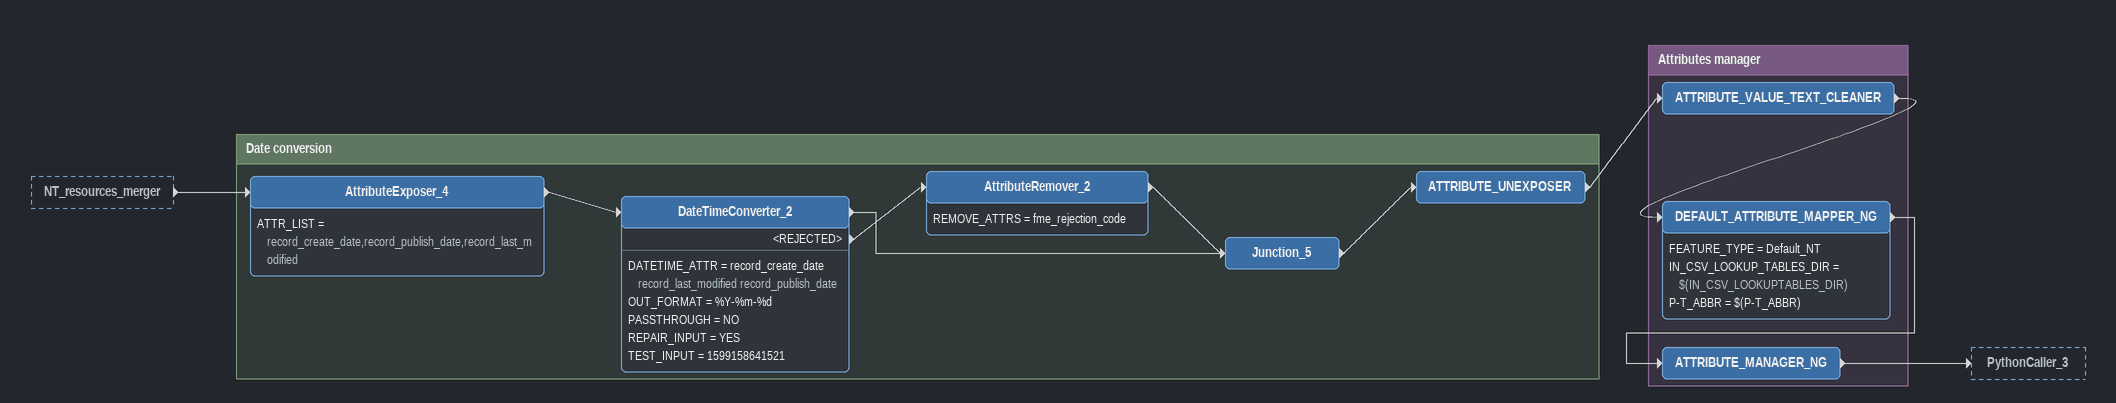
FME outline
NT_resources_merger [outside]
    -> AttributeExposer_4

Bookmark: Date conversion
AttributeExposer_4
    ATTR_LIST = record_create_date,record_publish_date,record_last_modified
    -> DateTimeConverter_2
DateTimeConverter_2
    DATETIME_ATTR = record_create_date record_last_modified record_publish_date
    OUT_FORMAT = %Y-%m-%d
    PASSTHROUGH = NO
    REPAIR_INPUT = YES
    TEST_INPUT = 1599158641521
    -> Junction_5
    <REJECTED> -> AttributeRemover_2
AttributeRemover_2
    REMOVE_ATTRS = fme_rejection_code
    -> Junction_5
Junction_5
    -> ATTRIBUTE_UNEXPOSER
ATTRIBUTE_UNEXPOSER
    -> ATTRIBUTE_VALUE_TEXT_CLEANER

Bookmark: Attributes manager
ATTRIBUTE_VALUE_TEXT_CLEANER
    -> DEFAULT_ATTRIBUTE_MAPPER_NG
DEFAULT_ATTRIBUTE_MAPPER_NG
    FEATURE_TYPE = Default_NT
    IN_CSV_LOOKUP_TABLES_DIR = $(IN_CSV_LOOKUPTABLES_DIR)
    P-T_ABBR = $(P-T_ABBR)
    -> ATTRIBUTE_MANAGER_NG
ATTRIBUTE_MANAGER_NG
    -> PythonCaller_3
